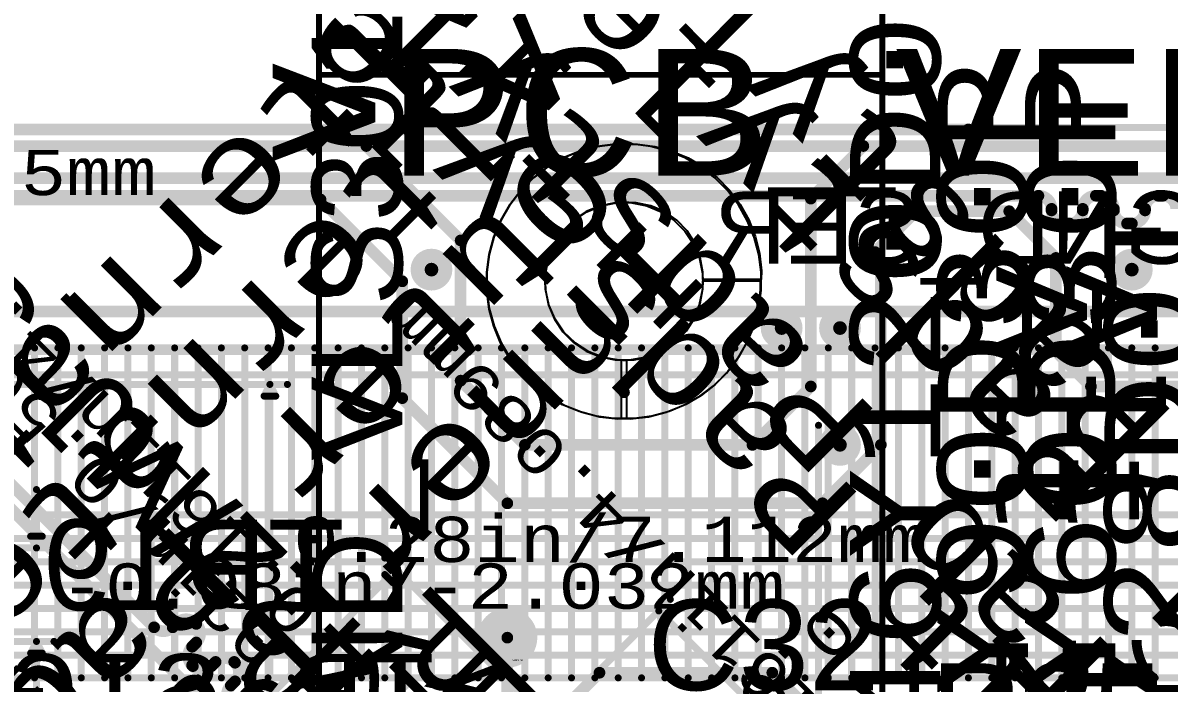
# Model space of a CAD drawing. Header units: inches. Extents: x -2.12 to 4.45, y -3.15 to 1.57.
# Drawn here: x 1.103 to 2.085, y -0.199 to 0.366 of the extents above; entities that cross this region are included whole.
import ezdxf

# ---------------------------------------------------------------- set-up
doc = ezdxf.new("R2010")
doc.units = ezdxf.units.IN
doc.header["$MEASUREMENT"] = 0
for name, color, linetype in [('Bottom', 5, 'Continuous'), ('Bottom 3D Body', 56, 'Continuous'), ('Bottom Overlay', 54, 'Continuous'), ('Bottom Paste', 16, 'Continuous'), ('Bottom Solder', 6, 'Continuous'), ('Bottom Value', 56, 'Continuous'), ('bPlace', 56, 'Continuous'), ('Dimension', 6, 'Continuous'), ('Keep-Out Layer', 6, 'Continuous'), ('Measures', 56, 'Continuous'), ('tDocu', 76, 'Continuous'), ('Top', 1, 'Continuous'), ('Top Glue Points', 56, 'Continuous'), ('Top Overlay', 2, 'Continuous'), ('Top Paste', 8, 'Continuous'), ('Top Solder', 216, 'Continuous'), ('Top Value', 56, 'Continuous'), ('tPlace', 56, 'Continuous'), ('Via Holes', 16, 'Continuous')]:
    doc.layers.add(name, color=color, linetype=linetype)
doc.styles.add('Arial', font='', dxfattribs={"height": 0.2})
doc.styles.add('Courier New', font='', dxfattribs={"height": 0.2})
doc.styles.get('Arial').set_extended_font_data('Arial')
doc.styles.get('Courier New').set_extended_font_data('Courier New')

# ---------------------------------------------------------------- blocks, each defined once
blk = doc.blocks.new('SOD_123_ONS_L_7')
at = {"layer": 'Measures', "style": 'Courier New'}
blk.add_text('Default Padstyle: RX36Y28D0T', height=0.0775, dxfattribs=at).set_placement((-0.599, -0.339))
blk = doc.blocks.new('TP11R_B_13')
at = {"layer": 'Bottom'}
h = blk.add_hatch(color=5, dxfattribs=at)
edge = h.paths.add_edge_path()
edge.add_arc((0, 0), 0.02166, 0, 360)
at = {"layer": 'Bottom Paste'}
h = blk.add_hatch(color=16, dxfattribs=at)
edge = h.paths.add_edge_path()
edge.add_arc((0, 0), 0.02166, 0, 360)
at = {"layer": 'Bottom Solder'}
h = blk.add_hatch(color=6, dxfattribs=at)
edge = h.paths.add_edge_path()
edge.add_arc((0, 0), 0.02566, 0, 360)
at = {"layer": 'Bottom 3D Body', "style": 'Courier New', "text_generation_flag": 2}
blk.add_text('>TP_SIGNAL_NAME', height=0.0610235, rotation=180, dxfattribs=at).set_placement((0, 0.075))
blk = doc.blocks.new('R0603_34')
at = {"layer": 'Top'}
for points in [[(-0.043, 0.0197), (-0.013, 0.0197), (-0.013, -0.0197), (-0.043, -0.0197)], [(0.013, 0.0197), (0.043, 0.0197), (0.043, -0.0197), (0.013, -0.0197)]]:
    blk.add_hatch(color=1, dxfattribs=at).paths.add_polyline_path(points)
at = {"layer": 'Top Paste'}
for points in [[(-0.043, 0.0197), (-0.013, 0.0197), (-0.013, -0.0197), (-0.043, -0.0197)], [(0.013, 0.0197), (0.043, 0.0197), (0.043, -0.0197), (0.013, -0.0197)]]:
    blk.add_hatch(color=8, dxfattribs=at).paths.add_polyline_path(points)
at = {"layer": 'Top Solder'}
for points in [[(-0.047, 0.0237), (-0.009, 0.0237), (-0.009, -0.0237), (-0.047, -0.0237)], [(0.009, 0.0237), (0.047, 0.0237), (0.047, -0.0237), (0.009, -0.0237)]]:
    blk.add_hatch(color=216, dxfattribs=at).paths.add_polyline_path(points)
at = {"layer": 'Top', "const_width": 0.002}
for points in [[(-0.04996, -0.02256), (-0.04996, 0.02256)], [(0.04996, 0.02256), (-0.04996, 0.02256)], [(0.04996, -0.02256), (0.04996, 0.02256)], [(0.04996, -0.02256), (-0.04996, -0.02256)]]:
    blk.add_lwpolyline(points, dxfattribs=at)
at = {"layer": 'Top', "const_width": 0.001}
for points in [[(-0.05046, 0.02256, 1), (-0.04946, 0.02256, 1)], [(-0.05046, 0.02256, 1), (-0.04946, 0.02256, 1)], [(0.04946, 0.02256, 1), (0.05046, 0.02256, 1)], [(0.04946, 0.02256, 1), (0.05046, 0.02256, 1)], [(-0.05046, -0.02256, 1), (-0.04946, -0.02256, 1)], [(-0.05046, -0.02256, 1), (-0.04946, -0.02256, 1)], [(0.04946, -0.02256, 1), (0.05046, -0.02256, 1)], [(0.04946, -0.02256, 1), (0.05046, -0.02256, 1)]]:
    blk.add_lwpolyline(points, format="xyb", close=True, dxfattribs=at)
at = {"layer": 'Top Glue Points'}
for p, q in [((-0.00787, -0.01575), (-0.00787, 0.01575)), ((-0.00787, 0.01575), (0.00787, 0.01575)), ((0.00787, 0.01575), (0.00787, -0.01575)), ((0.00787, -0.01575), (-0.00787, -0.01575))]:
    blk.add_line(p, q, dxfattribs=at)
at = {"layer": 'tPlace', "const_width": 0.00787}
for points in [[(-0.05, -0.025), (-0.05, 0.025)], [(-0.02, 0.025), (-0.05, 0.025)], [(0.05, 0.025), (0.02, 0.025)], [(0.05, -0.025), (0.05, 0.025)], [(-0.02, -0.025), (-0.05, -0.025)], [(0.05, -0.025), (0.02, -0.025)]]:
    blk.add_lwpolyline(points, dxfattribs=at)
at = {"layer": 'tPlace', "const_width": 0.00394}
for points in [[(-0.05197, 0.025, 1), (-0.04803, 0.025, 1)], [(-0.05197, 0.025, 1), (-0.04803, 0.025, 1)], [(-0.02197, 0.025, 1), (-0.01803, 0.025, 1)], [(0.01803, 0.025, 1), (0.02197, 0.025, 1)], [(0.04803, 0.025, 1), (0.05197, 0.025, 1)], [(0.04803, 0.025, 1), (0.05197, 0.025, 1)], [(-0.05197, -0.025, 1), (-0.04803, -0.025, 1)], [(-0.05197, -0.025, 1), (-0.04803, -0.025, 1)], [(-0.02197, -0.025, 1), (-0.01803, -0.025, 1)], [(0.01803, -0.025, 1), (0.02197, -0.025, 1)], [(0.04803, -0.025, 1), (0.05197, -0.025, 1)], [(0.04803, -0.025, 1), (0.05197, -0.025, 1)]]:
    blk.add_lwpolyline(points, format="xyb", close=True, dxfattribs=at)
blk = doc.blocks.new('SMD3225_3_2X2_5X0_7_MTC_L_43')
at = {"layer": 'Measures', "style": 'Courier New'}
for s, height, p in [('0.047in/1.194mm', 0.03875, (-0.539, 0.029)), ('Inner Pad Padstyle: RX47Y-4D0T', 0.0775, (-0.666, -0.315)), ('Outer Pad Padstyle: RX47Y59D0T', 0.0775, (-0.659, -0.415)), ('Alternate 1 Padstyle: OX60Y90D30P', 0.0775, (-0.712, -0.515)), ('Alternate 2 Padstyle: OX90Y60D30P', 0.0775, (-0.712, -0.615))]:
    blk.add_text(s, height=height, dxfattribs=at).set_placement(p)
blk = doc.blocks.new('SQFN24_4X4_45')
at = {"layer": 'Measures', "const_width": 0.006}
for points in [[(0.264, 0.08), (0.264, -0.08)], [(0.08, 0.05), (0.08, -0.214)], [(0.188, 0.03), (0.188, -0.02)], [(0.268, -0.07), (0.258, -0.07)], [(0.258, -0.07), (0.264, -0.08)], [(0.268, -0.07), (0.264, -0.08)], [(0.264, -0.08), (-0.214, -0.08)], [(0.278, -0.08), (0.264, -0.08)], [(0.07, -0.208), (0.07, -0.218)], [(0.08, -0.214), (0.07, -0.208)], [(0.08, -0.214), (-0.08, -0.214)], [(0.08, -0.214), (0.07, -0.218)], [(0.08, -0.214), (0.08, -0.228)]]:
    blk.add_lwpolyline(points, dxfattribs=at)
at = {"layer": 'Measures', "const_width": 0.003}
for points in [[(0.1865, -0.02, 1), (0.1895, -0.02, 1)], [(0.2565, -0.07, 1), (0.2595, -0.07, 1)], [(0.2565, -0.07, 1), (0.2595, -0.07, 1)], [(0.2665, -0.07, 1), (0.2695, -0.07, 1)], [(0.2665, -0.07, 1), (0.2695, -0.07, 1)], [(0.2625, -0.08, 1), (0.2655, -0.08, 1)], [(0.2625, -0.08, 1), (0.2655, -0.08, 1)], [(0.2625, -0.08, 1), (0.2655, -0.08, 1)], [(0.2625, -0.08, 1), (0.2655, -0.08, 1)], [(0.2625, -0.08, 1), (0.2655, -0.08, 1)], [(0.2765, -0.08, 1), (0.2795, -0.08, 1)], [(0.0685, -0.208, 1), (0.0715, -0.208, 1)], [(0.0685, -0.208, 1), (0.0715, -0.208, 1)], [(0.0685, -0.218, 1), (0.0715, -0.218, 1)], [(0.0685, -0.218, 1), (0.0715, -0.218, 1)], [(0.0785, -0.214, 1), (0.0815, -0.214, 1)], [(0.0785, -0.214, 1), (0.0815, -0.214, 1)], [(0.0785, -0.214, 1), (0.0815, -0.214, 1)], [(0.0785, -0.214, 1), (0.0815, -0.214, 1)], [(0.0785, -0.214, 1), (0.0815, -0.214, 1)], [(0.0785, -0.228, 1), (0.0815, -0.228, 1)]]:
    blk.add_lwpolyline(points, format="xyb", close=True, dxfattribs=at)
at = {"layer": 'Measures', "style": 'Courier New'}
for s, height, p in [('0.02in/0.508mm', 0.03875, (-0.077, 0.208)), ('0.02in/0.508mm', 0.03875, (0.208, 0.028)), ('0.161in/4.089mm', 0.03875, (0.284, -0.012)), ('0.161in/4.089mm', 0.03875, (-0.159, -0.258)), ('Default Padstyle: RX10Y36D0T', 0.0775, (-0.599, -0.406)), ('Heat Tab Padstyle: RX98Y98D0T', 0.0775, (-0.636, -0.466)), ('Alt 1 Padstyle: OX60Y90D30P', 0.0775, (-0.583, -0.586)), ('Alt 2 Padstyle: OX90Y60D30P', 0.0775, (-0.583, -0.646))]:
    blk.add_text(s, height=height, dxfattribs=at).set_placement(p)
blk = doc.blocks.new('WIFI_RTL8188EUS_B_48')
at = {"layer": 'Bottom'}
h = blk.add_hatch(color=5, dxfattribs=at)
edge = h.paths.add_edge_path()
edge.add_arc((-0.02, -0.555), 0.005, 0, 360)
at = {"layer": 'Bottom Paste'}
h = blk.add_hatch(color=16, dxfattribs=at)
edge = h.paths.add_edge_path()
edge.add_arc((-0.02, -0.555), 0.005, 0, 360)
at = {"layer": 'Bottom Solder'}
h = blk.add_hatch(color=6, dxfattribs=at)
edge = h.paths.add_edge_path()
edge.add_arc((-0.02, -0.555), 0.005, 0, 360)
at = {"layer": 'Bottom'}
for p, q in [((-0.07285, -0.54451), (-0.0587, -0.53856)), ((-0.0587, -0.53856), (-0.04389, -0.53453)), ((-0.04389, -0.53453), (-0.02867, -0.5325)), ((-0.02867, -0.5325), (-0.021, -0.5325)), ((-0.021, -0.5325), (-0.021, -0.5325)), ((-0.021, -0.5325), (-0.019, -0.5325)), ((-0.019, -0.5325), (-0.01136, -0.5325)), ((-0.01136, -0.5325), (0.00378, -0.53449)), ((0.00378, -0.53449), (0.01853, -0.53845)), ((0.01853, -0.53845), (0.03264, -0.54429)), ((-0.08609, -0.55228), (-0.07285, -0.54451)), ((0.03264, -0.54429), (0.04586, -0.55193)), ((-0.09818, -0.56173), (-0.08609, -0.55228)), ((0.04586, -0.55193), (0.05798, -0.56122)), ((-0.10892, -0.5727), (-0.09818, -0.56173)), ((0.05798, -0.56122), (0.06878, -0.57202)), ((-0.11811, -0.585), (-0.10892, -0.5727)), ((0.06878, -0.57202), (0.07807, -0.58414)), ((-0.12559, -0.5984), (-0.11811, -0.585)), ((-0.04146, -0.58546), (-0.05356, -0.59061)), ((-0.02858, -0.58283), (-0.04146, -0.58546)), ((-0.022, -0.5825), (-0.02858, -0.58283)), ((-0.019, -0.5825), (-0.022, -0.5825)), ((-0.01248, -0.58282), (-0.019, -0.5825)), ((-0.019, -0.5825), (-0.019, -0.5825)), ((0.0003, -0.58536), (-0.01248, -0.58282)), ((0.01235, -0.59035), (0.0003, -0.58536)), ((0.07807, -0.58414), (0.08571, -0.59736)), ((-0.13123, -0.61268), (-0.12559, -0.5984)), ((-0.06439, -0.59807), (-0.07351, -0.60754)), ((-0.05356, -0.59061), (-0.06439, -0.59807)), ((0.02319, -0.59759), (0.01235, -0.59035)), ((0.03241, -0.60681), (0.02319, -0.59759)), ((0.08571, -0.59736), (0.09155, -0.61147)), ((-0.07351, -0.60754), (-0.08056, -0.61865)), ((0.03965, -0.61765), (0.03241, -0.60681)), ((-0.13494, -0.62757), (-0.13123, -0.61268)), ((0.04464, -0.6297), (0.03965, -0.61765)), ((0.09155, -0.61147), (0.09551, -0.62622)), ((-0.13664, -0.64283), (-0.13494, -0.62757)), ((-0.08056, -0.61865), (-0.08524, -0.63094)), ((0.09551, -0.62622), (0.0975, -0.64136)), ((-0.08524, -0.63094), (-0.08737, -0.64392)), ((0.04718, -0.64248), (0.04464, -0.6297)), ((-0.13647, -0.6505), (-0.13664, -0.64283)), ((-0.08737, -0.64392), (-0.08745, -0.6505)), ((0.0475, -0.649), (0.04718, -0.64248)), ((0.0975, -0.64136), (0.0975, -0.649)), ((-0.13764, -0.65904), (-0.13747, -0.6515)), ((-0.13747, -0.6515), (-0.08745, -0.6515)), ((-0.13747, -0.6515), (-0.13747, -0.6515)), ((-0.08745, -0.6505), (-0.13647, -0.6505)), ((-0.08745, -0.6505), (-0.08745, -0.6505)), ((-0.08745, -0.6515), (-0.08738, -0.65789)), ((-0.08738, -0.65789), (-0.08532, -0.67048)), ((0.04464, -0.6703), (0.04718, -0.65752)), ((0.04718, -0.65752), (0.0475, -0.651)), ((0.0475, -0.65), (0.0475, -0.649)), ((0.0475, -0.651), (0.0475, -0.65)), ((0.0475, -0.651), (0.0475, -0.651)), ((0.0975, -0.6577), (0.09549, -0.67297)), ((0.0975, -0.649), (0.0975, -0.649)), ((0.0975, -0.649), (0.0975, -0.65)), ((0.0975, -0.65), (0.0975, -0.6577)), ((-0.13597, -0.67404), (-0.13764, -0.65904)), ((-0.13233, -0.68868), (-0.13597, -0.67404)), ((-0.08532, -0.67048), (-0.08079, -0.68241)), ((0.03965, -0.68235), (0.04464, -0.6703)), ((0.09549, -0.67297), (0.0915, -0.68785)), ((-0.08079, -0.68241), (-0.07397, -0.69319)), ((0.03241, -0.69319), (0.03965, -0.68235)), ((-0.12679, -0.70271), (-0.13233, -0.68868)), ((-0.07397, -0.69319), (-0.06512, -0.70238)), ((0.02319, -0.70241), (0.03241, -0.69319)), ((0.0915, -0.68785), (0.08561, -0.70208)), ((-0.11944, -0.71589), (-0.12679, -0.70271)), ((-0.06512, -0.70238), (-0.05462, -0.70963)), ((0.01235, -0.70965), (0.02319, -0.70241)), ((0.08561, -0.70208), (0.07791, -0.71542)), ((-0.11041, -0.72798), (-0.11944, -0.71589)), ((-0.05462, -0.70963), (-0.04288, -0.71463)), ((-0.04288, -0.71463), (-0.03038, -0.71718)), ((-0.01248, -0.71718), (0.0003, -0.71464)), ((0.0003, -0.71464), (0.01235, -0.70965)), ((0.07791, -0.71542), (0.06853, -0.72764)), ((-0.03038, -0.71718), (-0.024, -0.7175)), ((-0.024, -0.7175), (-0.024, -0.7175)), ((-0.024, -0.7175), (-0.019, -0.7175)), ((-0.019, -0.7175), (-0.01248, -0.71718)), ((-0.09986, -0.73876), (-0.11041, -0.72798)), ((0.06853, -0.72764), (0.05764, -0.73853)), ((-0.08798, -0.74805), (-0.09986, -0.73876)), ((0.05764, -0.73853), (0.04542, -0.74791)), ((-0.07496, -0.75569), (-0.08798, -0.74805)), ((-0.06106, -0.76154), (-0.07496, -0.75569)), ((0.03208, -0.75561), (0.01785, -0.7615)), ((0.04542, -0.74791), (0.03208, -0.75561)), ((-0.0465, -0.7655), (-0.06106, -0.76154)), ((-0.03154, -0.7675), (-0.0465, -0.7655)), ((0.00297, -0.76549), (-0.0123, -0.7675)), ((0.01785, -0.7615), (0.00297, -0.76549)), ((-0.024, -0.7675), (-0.03154, -0.7675)), ((-0.021, -0.7675), (-0.024, -0.7675)), ((-0.02, -0.7675), (-0.021, -0.7675)), ((-0.0123, -0.7675), (-0.02, -0.7675)), ((-0.02, -0.7675), (-0.02, -0.7675))]:
    blk.add_line(p, q, dxfattribs=at)
at = {"layer": 'Bottom Solder'}
for p, q in [((-0.05597, -0.53787), (-0.07049, -0.54361)), ((-0.04082, -0.5341), (-0.05597, -0.53787)), ((-0.0253, -0.53236), (-0.04082, -0.5341)), ((-0.0175, -0.53253), (-0.0253, -0.53236)), ((-0.0147, -0.53236), (-0.0225, -0.53253)), ((-0.0225, -0.53253), (-0.0225, -0.53253)), ((-0.0225, -0.53253), (-0.0225, -0.58255)), ((-0.0175, -0.58255), (-0.0175, -0.53253)), ((0.00082, -0.5341), (-0.0147, -0.53236)), ((0.01597, -0.53787), (0.00082, -0.5341)), ((0.03049, -0.54361), (0.01597, -0.53787)), ((-0.07049, -0.54361), (-0.08412, -0.55123)), ((0.04412, -0.55123), (0.03049, -0.54361)), ((-0.08412, -0.55123), (-0.09662, -0.56058)), ((0.05662, -0.56058), (0.04412, -0.55123)), ((-0.09662, -0.56058), (-0.10777, -0.5715)), ((0.06777, -0.5715), (0.05662, -0.56058)), ((-0.10777, -0.5715), (-0.11739, -0.5838)), ((0.07739, -0.5838), (0.06777, -0.5715)), ((-0.11739, -0.5838), (-0.12529, -0.59726)), ((-0.05029, -0.58968), (-0.03764, -0.58485)), ((-0.03764, -0.58485), (-0.02428, -0.58264)), ((-0.02428, -0.58264), (-0.0175, -0.58255)), ((-0.0225, -0.58255), (-0.01572, -0.58264)), ((-0.0175, -0.58255), (-0.0175, -0.58255)), ((-0.01572, -0.58264), (-0.00236, -0.58485)), ((-0.00236, -0.58485), (0.01029, -0.58968)), ((0.08529, -0.59726), (0.07739, -0.5838)), ((-0.12529, -0.59726), (-0.13134, -0.61165)), ((-0.07148, -0.60634), (-0.06173, -0.59694)), ((-0.06173, -0.59694), (-0.05029, -0.58968)), ((0.01029, -0.58968), (0.02173, -0.59694)), ((0.02173, -0.59694), (0.03148, -0.60634)), ((0.09134, -0.61165), (0.08529, -0.59726)), ((-0.07916, -0.61749), (-0.07148, -0.60634)), ((0.03148, -0.60634), (0.03916, -0.61749)), ((-0.13134, -0.61165), (-0.13543, -0.62672)), ((-0.08446, -0.62996), (-0.07916, -0.61749)), ((0.03916, -0.61749), (0.04446, -0.62996)), ((0.09543, -0.62672), (0.09134, -0.61165)), ((-0.13543, -0.62672), (-0.1375, -0.64219)), ((0.0975, -0.64219), (0.09543, -0.62672)), ((-0.08716, -0.64323), (-0.08446, -0.62996)), ((0.04446, -0.62996), (0.04716, -0.64323)), ((-0.1375, -0.64219), (-0.1375, -0.65)), ((-0.0875, -0.65), (-0.08716, -0.64323)), ((0.04716, -0.64323), (0.0475, -0.65)), ((0.0975, -0.65), (0.0975, -0.64219)), ((-0.1375, -0.65), (-0.1375, -0.65)), ((-0.1375, -0.65), (-0.1375, -0.6577)), ((-0.1375, -0.6577), (-0.13549, -0.67297)), ((-0.08717, -0.65662), (-0.0875, -0.65)), ((-0.08459, -0.66959), (-0.08717, -0.65662)), ((0.04718, -0.65662), (0.04459, -0.66959)), ((0.0475, -0.65), (0.04718, -0.65662)), ((0.09549, -0.67297), (0.0975, -0.6577)), ((0.0975, -0.6577), (0.0975, -0.65)), ((-0.13549, -0.67297), (-0.1315, -0.68785)), ((-0.07953, -0.68182), (-0.08459, -0.66959)), ((0.04459, -0.66959), (0.03953, -0.68182)), ((0.0915, -0.68785), (0.09549, -0.67297)), ((-0.07218, -0.69282), (-0.07953, -0.68182)), ((0.03953, -0.68182), (0.03218, -0.69282)), ((-0.1315, -0.68785), (-0.12561, -0.70208)), ((-0.06282, -0.70218), (-0.07218, -0.69282)), ((0.03218, -0.69282), (0.02282, -0.70218)), ((0.08561, -0.70208), (0.0915, -0.68785)), ((-0.12561, -0.70208), (-0.11791, -0.71542)), ((-0.05182, -0.70953), (-0.06282, -0.70218)), ((0.02282, -0.70218), (0.01182, -0.70953)), ((0.07791, -0.71542), (0.08561, -0.70208)), ((-0.11791, -0.71542), (-0.10853, -0.72764)), ((-0.03959, -0.71459), (-0.05182, -0.70953)), ((-0.02662, -0.71717), (-0.03959, -0.71459)), ((-0.00041, -0.71459), (-0.01338, -0.71717)), ((0.01182, -0.70953), (-0.00041, -0.71459)), ((0.06853, -0.72764), (0.07791, -0.71542)), ((-0.02, -0.7175), (-0.02662, -0.71717)), ((-0.01338, -0.71717), (-0.02, -0.7175)), ((-0.10853, -0.72764), (-0.09764, -0.73853)), ((0.05764, -0.73853), (0.06853, -0.72764)), ((-0.09764, -0.73853), (-0.08542, -0.74791)), ((0.04542, -0.74791), (0.05764, -0.73853)), ((-0.08542, -0.74791), (-0.07208, -0.75561)), ((-0.07208, -0.75561), (-0.05785, -0.7615)), ((0.01785, -0.7615), (0.03208, -0.75561)), ((0.03208, -0.75561), (0.04542, -0.74791)), ((-0.05785, -0.7615), (-0.04297, -0.76549)), ((-0.04297, -0.76549), (-0.0277, -0.7675)), ((-0.0123, -0.7675), (0.00297, -0.76549)), ((0.00297, -0.76549), (0.01785, -0.7615)), ((-0.0277, -0.7675), (-0.02, -0.7675)), ((-0.02, -0.7675), (-0.0123, -0.7675))]:
    blk.add_line(p, q, dxfattribs=at)
at = {"layer": 'bPlace', "const_width": 0.005}
for points in [[(-0.24134, 0), (-0.24134, -0.82677)], [(0.24134, 0), (0.24134, -0.82677)], [(0.24134, -0.82677), (-0.24134, -0.82677)], [(-0.24134, -0.82677), (-0.24134, -0.98425)], [(0.24134, -0.82677), (0.24134, -0.98425)]]:
    blk.add_lwpolyline(points, dxfattribs=at)
at = {"layer": 'bPlace', "const_width": 0.0025}
for points in [[(-0.24259, -0.82677, 1), (-0.24009, -0.82677, 1)], [(-0.24259, -0.82677, 1), (-0.24009, -0.82677, 1)], [(-0.24259, -0.82677, 1), (-0.24009, -0.82677, 1)], [(0.24009, -0.82677, 1), (0.24259, -0.82677, 1)], [(0.24009, -0.82677, 1), (0.24259, -0.82677, 1)], [(0.24009, -0.82677, 1), (0.24259, -0.82677, 1)]]:
    blk.add_lwpolyline(points, format="xyb", close=True, dxfattribs=at)
blk = doc.blocks.new('CONN_QTH_030_02_L_D_A_K_FR_S00_72')
at = {"layer": 'Measures', "const_width": 0.006}
for points in [[(0.394, 0.14), (0.714, 0.14)], [(0.709, 0.13), (0.714, 0.14)], [(0.714, 0.14), (0.719, 0.13)], [(0.714, -0.14), (0.714, 0.14)], [(0.714, 0.14), (0.729, 0.14)], [(0.709, 0.13), (0.719, 0.13)], [(1.184, -0.482), (1.184, 0.105)], [(0.514, 0), (0.514, 0.05)], [(0.509, 0.01), (0.519, 0.01)], [(0.509, 0.01), (0.514, 0)], [(0.514, 0), (0.519, 0.01)], [(0.332, 0), (0.514, 0)], [(0.514, 0), (0.529, 0)], [(0.364, -0.08), (0.514, -0.08)], [(0.509, -0.09), (0.514, -0.08)], [(0.514, -0.08), (0.519, -0.09)], [(0.514, -0.13), (0.514, -0.08)], [(0.514, -0.08), (0.529, -0.08)], [(0.509, -0.09), (0.519, -0.09)]]:
    blk.add_lwpolyline(points, dxfattribs=at)
at = {"layer": 'Measures', "const_width": 0.003}
for points in [[(0.7125, 0.14, 1), (0.7155, 0.14, 1)], [(0.7125, 0.14, 1), (0.7155, 0.14, 1)], [(0.7125, 0.14, 1), (0.7155, 0.14, 1)], [(0.7125, 0.14, 1), (0.7155, 0.14, 1)], [(0.7125, 0.14, 1), (0.7155, 0.14, 1)], [(0.7275, 0.14, 1), (0.7305, 0.14, 1)], [(0.7075, 0.13, 1), (0.7105, 0.13, 1)], [(0.7075, 0.13, 1), (0.7105, 0.13, 1)], [(0.7175, 0.13, 1), (0.7205, 0.13, 1)], [(0.7175, 0.13, 1), (0.7205, 0.13, 1)], [(1.1825, 0.105, 1), (1.1855, 0.105, 1)], [(0.5125, 0.05, 1), (0.5155, 0.05, 1)], [(0.5075, 0.01, 1), (0.5105, 0.01, 1)], [(0.5075, 0.01, 1), (0.5105, 0.01, 1)], [(0.5175, 0.01, 1), (0.5205, 0.01, 1)], [(0.5175, 0.01, 1), (0.5205, 0.01, 1)], [(0.5125, 0, 1), (0.5155, 0, 1)], [(0.5125, 0, 1), (0.5155, 0, 1)], [(0.5125, 0, 1), (0.5155, 0, 1)], [(0.5125, 0, 1), (0.5155, 0, 1)], [(0.5125, 0, 1), (0.5155, 0, 1)], [(0.5275, 0, 1), (0.5305, 0, 1)], [(0.5125, -0.08, 1), (0.5155, -0.08, 1)], [(0.5125, -0.08, 1), (0.5155, -0.08, 1)], [(0.5125, -0.08, 1), (0.5155, -0.08, 1)], [(0.5125, -0.08, 1), (0.5155, -0.08, 1)], [(0.5125, -0.08, 1), (0.5155, -0.08, 1)], [(0.5275, -0.08, 1), (0.5305, -0.08, 1)], [(0.5075, -0.09, 1), (0.5105, -0.09, 1)], [(0.5075, -0.09, 1), (0.5105, -0.09, 1)], [(0.5175, -0.09, 1), (0.5205, -0.09, 1)], [(0.5175, -0.09, 1), (0.5205, -0.09, 1)]]:
    blk.add_lwpolyline(points, format="xyb", close=True, dxfattribs=at)
at = {"layer": 'Measures', "style": 'Courier New'}
for s, p in [('0.02in/0.5mm', (0.151, 0.302)), ('0.28in/7.112mm', (0.734, -0.012)), ('-0.08in/-2.032mm', (0.534, -0.052))]:
    blk.add_text(s, height=0.03875, dxfattribs=at).set_placement(p)
blk = doc.blocks.new('IND_VLS3012HBX_3R3M_TDK_L_94')
at = {"layer": 'Measures', "style": 'Courier New'}
for s, p in [('Default Padstyle: RX46Y120D0T', (-0.621, -0.336)), ('Alt 1 Padstyle: OX60Y90D30P', (-0.583, -0.411)), ('Alt 2 Padstyle: OX90Y60D30P', (-0.583, -0.486))]:
    blk.add_text(s, height=0.0775, dxfattribs=at).set_placement(p)
blk = doc.blocks.new('RP2040TR7_RPI_L_111')
at = {"layer": 'Measures', "style": 'Courier New'}
for s, p in [('Alt 1 Padstyle: OX60Y90D30P', (-0.583, -0.636)), ('Alt 2 Padstyle: OX90Y60D30P', (-0.583, -0.696))]:
    blk.add_text(s, height=0.0775, dxfattribs=at).set_placement(p)

msp = doc.modelspace()

# ---------------------------------------------------------------- hatches: boundary and pattern name
at = {"layer": 'Bottom'}
h = msp.add_hatch(color=5, dxfattribs=at)
edge = h.paths.add_edge_path()
edge.add_arc((1.4528, 0.15439), 0.013905, 0, 360)
h = msp.add_hatch(color=5, dxfattribs=at)
edge = h.paths.add_edge_path()
edge.add_arc((2.0528, 0.15439), 0.013905, 0, 360)
h = msp.add_hatch(color=5, dxfattribs=at)
edge = h.paths.add_edge_path()
edge.add_arc((1.7528, 0.10439), 0.013905, 0, 360)
h = msp.add_hatch(color=5, dxfattribs=at)
edge = h.paths.add_edge_path()
edge.add_arc((1.8028, 0.10439), 0.013905, 0, 360)
h = msp.add_hatch(color=5, dxfattribs=at)
edge = h.paths.add_edge_path()
edge.add_arc((1.8028, 0.00439), 0.013905, 0, 360)
at = {"layer": 'Bottom Solder'}
h = msp.add_hatch(color=6, dxfattribs=at)
edge = h.paths.add_edge_path()
edge.add_arc((1.4528, 0.15439), 0.017905, 0, 360)
h = msp.add_hatch(color=6, dxfattribs=at)
edge = h.paths.add_edge_path()
edge.add_arc((2.0528, 0.15439), 0.017905, 0, 360)
h = msp.add_hatch(color=6, dxfattribs=at)
edge = h.paths.add_edge_path()
edge.add_arc((1.7528, 0.10439), 0.017905, 0, 360)
h = msp.add_hatch(color=6, dxfattribs=at)
edge = h.paths.add_edge_path()
edge.add_arc((1.8028, 0.10439), 0.017905, 0, 360)
h = msp.add_hatch(color=6, dxfattribs=at)
edge = h.paths.add_edge_path()
edge.add_arc((1.8028, 0.00439), 0.017905, 0, 360)
at = {"layer": 'Top'}
h = msp.add_hatch(color=1, dxfattribs=at)
edge = h.paths.add_edge_path()
edge.add_arc((1.4528, 0.15439), 0.013905, 0, 360)
h = msp.add_hatch(color=1, dxfattribs=at)
edge = h.paths.add_edge_path()
edge.add_arc((2.0528, 0.15439), 0.013905, 0, 360)
h = msp.add_hatch(color=1, dxfattribs=at)
edge = h.paths.add_edge_path()
edge.add_arc((1.7528, 0.10439), 0.013905, 0, 360)
h = msp.add_hatch(color=1, dxfattribs=at)
edge = h.paths.add_edge_path()
edge.add_arc((1.8028, 0.10439), 0.013905, 0, 360)
h = msp.add_hatch(color=1, dxfattribs=at)
edge = h.paths.add_edge_path()
edge.add_arc((1.8028, 0.00439), 0.013905, 0, 360)
at = {"layer": 'Top Solder'}
h = msp.add_hatch(color=216, dxfattribs=at)
edge = h.paths.add_edge_path()
edge.add_arc((1.4528, 0.15439), 0.017905, 0, 360)
h = msp.add_hatch(color=216, dxfattribs=at)
edge = h.paths.add_edge_path()
edge.add_arc((2.0528, 0.15439), 0.017905, 0, 360)
h = msp.add_hatch(color=216, dxfattribs=at)
edge = h.paths.add_edge_path()
edge.add_arc((1.7528, 0.10439), 0.017905, 0, 360)
h = msp.add_hatch(color=216, dxfattribs=at)
edge = h.paths.add_edge_path()
edge.add_arc((1.8028, 0.10439), 0.017905, 0, 360)
h = msp.add_hatch(color=216, dxfattribs=at)
edge = h.paths.add_edge_path()
edge.add_arc((1.8028, 0.00439), 0.017905, 0, 360)
at = {"layer": 'Via Holes'}
h = msp.add_hatch(color=7, dxfattribs=at)
edge = h.paths.add_edge_path()
edge.add_arc((1.4528, 0.15439), 0.005905, 0, 360)
h = msp.add_hatch(color=7, dxfattribs=at)
edge = h.paths.add_edge_path()
edge.add_arc((2.0528, 0.15439), 0.005905, 0, 360)
h = msp.add_hatch(color=7, dxfattribs=at)
edge = h.paths.add_edge_path()
edge.add_arc((1.7528, 0.10439), 0.005905, 0, 360)
h = msp.add_hatch(color=7, dxfattribs=at)
edge = h.paths.add_edge_path()
edge.add_arc((1.8028, 0.10439), 0.005905, 0, 360)
h = msp.add_hatch(color=7, dxfattribs=at)
edge = h.paths.add_edge_path()
edge.add_arc((1.8028, 0.00439), 0.005905, 0, 360)

# ---------------------------------------------------------------- linework, layer by layer
at = {"layer": 'Bottom', "const_width": 0.01}
for points in [[(1.02358, 0.26017), (1.39702, 0.26017)], [(1.39702, 0.26017), (1.4778, 0.17939)], [(1.7778, 0.21517), (1.8228, 0.26017)], [(1.8228, 0.26017), (2.39702, 0.26017)], [(1.0528, 0.21439), (1.3578, 0.21439)], [(1.3578, 0.21439), (1.4278, 0.14439)], [(1.7778, 0.05439), (1.7778, 0.21517)], [(1.8328, 0.16939), (1.8678, 0.20439)], [(1.8678, 0.20439), (1.9478, 0.20439)], [(1.9478, 0.20439), (1.9878, 0.16439)], [(1.4778, 0.05939), (1.4778, 0.17939)], [(1.8328, 0.15939), (1.8328, 0.16939)], [(1.9878, 0.08439), (1.9878, 0.16439)], [(1.8328, 0.15939), (1.8378, 0.15439)], [(1.8378, 0.00439), (1.8378, 0.15439)], [(1.4278, 0.04439), (1.4278, 0.14439)], [(1.9878, 0.08439), (2.0178, 0.05439)], [(1.4778, 0.05939), (1.5328, 0.00439)], [(1.7278, 0.00439), (1.7778, 0.05439)], [(2.0178, 0.05439), (2.2278, 0.05439)], [(1.4278, 0.04439), (1.5178, -0.04561)], [(1.5328, 0.00439), (1.7278, 0.00439)], [(1.7878, -0.04561), (1.8378, 0.00439)], [(1.08901, -0.02561), (1.21518, -0.15177)], [(1.0828, -0.04061), (1.3878, -0.34561)], [(1.5178, -0.04561), (1.7878, -0.04561)], [(1.23109, -0.15177), (1.2347, -0.14816)], [(1.25061, -0.14816), (1.2513, -0.14886)], [(1.5178, -0.21561), (1.5178, -0.16061)], [(1.24769, -0.16838), (1.2513, -0.16477)], [(1.2643, -0.18499), (1.26791, -0.18138)], [(1.28382, -0.18138), (1.28452, -0.18207)], [(1.24769, -0.18429), (1.24839, -0.18499)], [(1.28091, -0.20159), (1.28452, -0.19798)]]:
    msp.add_lwpolyline(points, dxfattribs=at)
at = {"layer": 'Bottom', "const_width": 0.005}
for points in [[(1.39452, 0.26017, 1), (1.39952, 0.26017, 1)], [(1.39452, 0.26017, 1), (1.39952, 0.26017, 1)], [(1.8203, 0.26017, 1), (1.8253, 0.26017, 1)], [(1.8203, 0.26017, 1), (1.8253, 0.26017, 1)], [(1.3553, 0.21439, 1), (1.3603, 0.21439, 1)], [(1.3553, 0.21439, 1), (1.3603, 0.21439, 1)], [(1.7753, 0.21517, 1), (1.7803, 0.21517, 1)], [(1.7753, 0.21517, 1), (1.7803, 0.21517, 1)], [(1.8653, 0.20439, 1), (1.8703, 0.20439, 1)], [(1.8653, 0.20439, 1), (1.8703, 0.20439, 1)], [(1.9453, 0.20439, 1), (1.9503, 0.20439, 1)], [(1.9453, 0.20439, 1), (1.9503, 0.20439, 1)], [(1.4753, 0.17939, 1), (1.4803, 0.17939, 1)], [(1.4753, 0.17939, 1), (1.4803, 0.17939, 1)], [(1.8303, 0.16939, 1), (1.8353, 0.16939, 1)], [(1.8303, 0.16939, 1), (1.8353, 0.16939, 1)], [(1.9853, 0.16439, 1), (1.9903, 0.16439, 1)], [(1.9853, 0.16439, 1), (1.9903, 0.16439, 1)], [(1.8303, 0.15939, 1), (1.8353, 0.15939, 1)], [(1.8303, 0.15939, 1), (1.8353, 0.15939, 1)], [(1.8353, 0.15439, 1), (1.8403, 0.15439, 1)], [(1.8353, 0.15439, 1), (1.8403, 0.15439, 1)], [(1.4253, 0.14439, 1), (1.4303, 0.14439, 1)], [(1.4253, 0.14439, 1), (1.4303, 0.14439, 1)], [(1.9853, 0.08439, 1), (1.9903, 0.08439, 1)], [(1.9853, 0.08439, 1), (1.9903, 0.08439, 1)], [(1.4753, 0.05939, 1), (1.4803, 0.05939, 1)], [(1.4753, 0.05939, 1), (1.4803, 0.05939, 1)], [(1.7753, 0.05439, 1), (1.7803, 0.05439, 1)], [(1.7753, 0.05439, 1), (1.7803, 0.05439, 1)], [(2.0153, 0.05439, 1), (2.0203, 0.05439, 1)], [(2.0153, 0.05439, 1), (2.0203, 0.05439, 1)], [(1.4253, 0.04439, 1), (1.4303, 0.04439, 1)], [(1.4253, 0.04439, 1), (1.4303, 0.04439, 1)], [(1.5303, 0.00439, 1), (1.5353, 0.00439, 1)], [(1.5303, 0.00439, 1), (1.5353, 0.00439, 1)], [(1.7253, 0.00439, 1), (1.7303, 0.00439, 1)], [(1.7253, 0.00439, 1), (1.7303, 0.00439, 1)], [(1.8353, 0.00439, 1), (1.8403, 0.00439, 1)], [(1.8353, 0.00439, 1), (1.8403, 0.00439, 1)], [(1.5153, -0.04561, 1), (1.5203, -0.04561, 1)], [(1.5153, -0.04561, 1), (1.5203, -0.04561, 1)], [(1.7853, -0.04561, 1), (1.7903, -0.04561, 1)], [(1.7853, -0.04561, 1), (1.7903, -0.04561, 1)], [(1.21268, -0.15177, 1), (1.21768, -0.15177, 1)], [(1.21268, -0.15177, 1), (1.21768, -0.15177, 1)], [(1.22859, -0.15177, 1), (1.23359, -0.15177, 1)], [(1.22859, -0.15177, 1), (1.23359, -0.15177, 1)], [(1.2322, -0.14816, 1), (1.2372, -0.14816, 1)], [(1.2322, -0.14816, 1), (1.2372, -0.14816, 1)], [(1.24811, -0.14816, 1), (1.25311, -0.14816, 1)], [(1.24811, -0.14816, 1), (1.25311, -0.14816, 1)], [(1.2488, -0.14886, 1), (1.2538, -0.14886, 1)], [(1.2488, -0.14886, 1), (1.2538, -0.14886, 1)], [(1.5153, -0.16061, 1), (1.5203, -0.16061, 1)], [(1.24519, -0.16838, 1), (1.25019, -0.16838, 1)], [(1.24519, -0.16838, 1), (1.25019, -0.16838, 1)], [(1.2488, -0.16477, 1), (1.2538, -0.16477, 1)], [(1.2488, -0.16477, 1), (1.2538, -0.16477, 1)], [(1.26541, -0.18138, 1), (1.27041, -0.18138, 1)], [(1.26541, -0.18138, 1), (1.27041, -0.18138, 1)], [(1.28132, -0.18138, 1), (1.28632, -0.18138, 1)], [(1.28132, -0.18138, 1), (1.28632, -0.18138, 1)], [(1.24519, -0.18429, 1), (1.25019, -0.18429, 1)], [(1.24519, -0.18429, 1), (1.25019, -0.18429, 1)], [(1.24589, -0.18499, 1), (1.25089, -0.18499, 1)], [(1.24589, -0.18499, 1), (1.25089, -0.18499, 1)], [(1.2618, -0.18499, 1), (1.2668, -0.18499, 1)], [(1.2618, -0.18499, 1), (1.2668, -0.18499, 1)], [(1.28202, -0.18207, 1), (1.28702, -0.18207, 1)], [(1.28202, -0.18207, 1), (1.28702, -0.18207, 1)], [(1.28202, -0.19798, 1), (1.28702, -0.19798, 1)], [(1.28202, -0.19798, 1), (1.28702, -0.19798, 1)], [(1.27841, -0.20159, 1), (1.28341, -0.20159, 1)], [(1.27841, -0.20159, 1), (1.28341, -0.20159, 1)]]:
    msp.add_lwpolyline(points, format="xyb", close=True, dxfattribs=at)
at = {"layer": 'Bottom', "const_width": 0.01}
for points in [[(1.23109, -0.15177, -0.4142136), (1.21518, -0.15177)], [(1.2347, -0.14816, -0.4142136), (1.25061, -0.14816)], [(1.2513, -0.14886, -0.4142136), (1.2513, -0.16477)], [(1.24769, -0.18429, -0.4142136), (1.24769, -0.16838)], [(1.26791, -0.18138, -0.4142136), (1.28382, -0.18138)], [(1.2643, -0.18499, -0.4142136), (1.24839, -0.18499)], [(1.28452, -0.18207, -0.4142136), (1.28452, -0.19798)], [(1.28091, -0.2175, -0.4142136), (1.28091, -0.20159)]]:
    msp.add_lwpolyline(points, format="xyb", dxfattribs=at)
at = {"layer": 'Dimension', "const_width": 0.006}
msp.add_lwpolyline([(-0.65035, 0.27604), (2.89296, 0.27604)], dxfattribs=at)
at = {"layer": 'Keep-Out Layer', "const_width": 0.006}
msp.add_lwpolyline([(-0.65035, 0.27604), (2.89296, 0.27604)], dxfattribs=at)
at = {"layer": 'tDocu'}
for points, const_width in [([(1.0228, 0.27439), (1.9128, 0.27439)], 0.01), ([(0.18548, 0.11856), (2.94138, 0.11856)], 0.01), ([(1.0098, 0.08739), (2.39375, 0.08739)], 0.006), ([(1.1128, -0.19503), (1.1128, 0.08739)], 0.006), ([(1.1328, -0.19503), (1.1328, 0.08739)], 0.006), ([(1.1528, -0.19503), (1.1528, 0.08739)], 0.006), ([(1.1728, -0.19503), (1.1728, 0.08739)], 0.006), ([(1.1928, -0.19503), (1.1928, 0.08739)], 0.006), ([(1.2128, -0.19503), (1.2128, 0.08739)], 0.006), ([(1.2328, -0.19503), (1.2328, 0.08739)], 0.006), ([(1.2528, -0.19503), (1.2528, 0.08739)], 0.006), ([(1.2728, -0.19503), (1.2728, 0.08739)], 0.006), ([(1.2928, -0.19503), (1.2928, 0.08739)], 0.006), ([(1.3128, -0.19503), (1.3128, 0.08739)], 0.006), ([(1.3328, -0.19503), (1.3328, 0.08739)], 0.006), ([(1.3528, -0.19503), (1.3528, 0.08739)], 0.006), ([(1.3728, -0.19503), (1.3728, 0.08739)], 0.006), ([(1.3928, -0.19503), (1.3928, 0.08739)], 0.006), ([(1.4128, -0.19503), (1.4128, 0.08739)], 0.006), ([(1.4328, -0.19503), (1.4328, 0.08739)], 0.006), ([(1.4528, -0.19503), (1.4528, 0.08739)], 0.006), ([(1.4728, -0.19503), (1.4728, 0.08739)], 0.006), ([(1.4928, -0.19503), (1.4928, 0.08739)], 0.006), ([(1.5128, -0.19503), (1.5128, 0.08739)], 0.006), ([(1.5328, -0.19503), (1.5328, 0.08739)], 0.006), ([(1.5528, -0.19503), (1.5528, 0.08739)], 0.006), ([(1.5728, -0.19503), (1.5728, 0.08739)], 0.006), ([(1.5928, -0.19503), (1.5928, 0.08739)], 0.006), ([(1.6128, -0.19503), (1.6128, 0.08739)], 0.006), ([(1.6328, -0.19503), (1.6328, 0.08739)], 0.006), ([(1.6528, -0.19503), (1.6528, 0.08739)], 0.006), ([(1.6728, -0.19503), (1.6728, 0.08739)], 0.006), ([(1.6928, -0.19503), (1.6928, 0.08739)], 0.006), ([(1.7128, -0.19503), (1.7128, 0.08739)], 0.006), ([(1.7328, -0.19503), (1.7328, 0.08739)], 0.006), ([(1.7528, -0.19503), (1.7528, 0.08739)], 0.006), ([(1.7728, -0.19503), (1.7728, 0.08739)], 0.006), ([(1.7928, -0.19503), (1.7928, 0.08739)], 0.006), ([(1.8128, -0.19503), (1.8128, 0.08739)], 0.006), ([(1.8328, -0.19503), (1.8328, 0.08739)], 0.006), ([(1.8528, -0.19503), (1.8528, 0.08739)], 0.006), ([(1.8728, -0.19503), (1.8728, 0.08739)], 0.006), ([(1.8928, -0.19503), (1.8928, 0.08739)], 0.006), ([(1.9128, -0.19503), (1.9128, 0.08739)], 0.006), ([(1.9328, -0.19503), (1.9328, 0.08739)], 0.006), ([(1.9528, -0.19503), (1.9528, 0.08739)], 0.006), ([(1.9728, -0.19503), (1.9728, 0.08739)], 0.006), ([(1.9928, -0.19503), (1.9928, 0.08739)], 0.006), ([(2.0128, -0.19503), (2.0128, 0.08739)], 0.006), ([(2.0328, -0.19503), (2.0328, 0.08739)], 0.006), ([(2.0528, -0.19503), (2.0528, 0.08739)], 0.006), ([(2.0728, -0.19503), (2.0728, 0.08739)], 0.006), ([(1.0098, 0.08439), (2.39375, 0.08439)], 0.006), ([(1.0098, 0.06439), (2.39375, 0.06439)], 0.006), ([(1.0098, -0.05561), (2.39375, -0.05561)], 0.006), ([(1.0098, -0.07561), (2.39375, -0.07561)], 0.006), ([(1.0098, -0.09561), (2.39375, -0.09561)], 0.006), ([(1.0098, -0.11561), (2.39375, -0.11561)], 0.006), ([(1.0098, -0.13561), (2.39375, -0.13561)], 0.006), ([(1.0098, -0.15561), (2.39375, -0.15561)], 0.006), ([(1.0098, -0.17561), (2.39375, -0.17561)], 0.006), ([(1.0098, -0.19503), (2.39375, -0.19503)], 0.006)]:
    msp.add_lwpolyline(points, dxfattribs=dict(at, const_width=const_width))
for points, const_width in [([(1.9103, 0.27439, 1), (1.9153, 0.27439, 1)], 0.005), ([(1.1113, 0.08739, 1), (1.1143, 0.08739, 1)], 0.003), ([(1.1313, 0.08739, 1), (1.1343, 0.08739, 1)], 0.003), ([(1.1513, 0.08739, 1), (1.1543, 0.08739, 1)], 0.003), ([(1.1713, 0.08739, 1), (1.1743, 0.08739, 1)], 0.003), ([(1.1913, 0.08739, 1), (1.1943, 0.08739, 1)], 0.003), ([(1.2113, 0.08739, 1), (1.2143, 0.08739, 1)], 0.003), ([(1.2313, 0.08739, 1), (1.2343, 0.08739, 1)], 0.003), ([(1.2513, 0.08739, 1), (1.2543, 0.08739, 1)], 0.003), ([(1.2713, 0.08739, 1), (1.2743, 0.08739, 1)], 0.003), ([(1.2913, 0.08739, 1), (1.2943, 0.08739, 1)], 0.003), ([(1.3113, 0.08739, 1), (1.3143, 0.08739, 1)], 0.003), ([(1.3313, 0.08739, 1), (1.3343, 0.08739, 1)], 0.003), ([(1.3513, 0.08739, 1), (1.3543, 0.08739, 1)], 0.003), ([(1.3713, 0.08739, 1), (1.3743, 0.08739, 1)], 0.003), ([(1.3913, 0.08739, 1), (1.3943, 0.08739, 1)], 0.003), ([(1.4113, 0.08739, 1), (1.4143, 0.08739, 1)], 0.003), ([(1.4313, 0.08739, 1), (1.4343, 0.08739, 1)], 0.003), ([(1.4513, 0.08739, 1), (1.4543, 0.08739, 1)], 0.003), ([(1.4713, 0.08739, 1), (1.4743, 0.08739, 1)], 0.003), ([(1.4913, 0.08739, 1), (1.4943, 0.08739, 1)], 0.003), ([(1.5113, 0.08739, 1), (1.5143, 0.08739, 1)], 0.003), ([(1.5313, 0.08739, 1), (1.5343, 0.08739, 1)], 0.003), ([(1.5513, 0.08739, 1), (1.5543, 0.08739, 1)], 0.003), ([(1.5713, 0.08739, 1), (1.5743, 0.08739, 1)], 0.003), ([(1.5913, 0.08739, 1), (1.5943, 0.08739, 1)], 0.003), ([(1.6113, 0.08739, 1), (1.6143, 0.08739, 1)], 0.003), ([(1.6313, 0.08739, 1), (1.6343, 0.08739, 1)], 0.003), ([(1.6513, 0.08739, 1), (1.6543, 0.08739, 1)], 0.003), ([(1.6713, 0.08739, 1), (1.6743, 0.08739, 1)], 0.003), ([(1.6913, 0.08739, 1), (1.6943, 0.08739, 1)], 0.003), ([(1.7113, 0.08739, 1), (1.7143, 0.08739, 1)], 0.003), ([(1.7313, 0.08739, 1), (1.7343, 0.08739, 1)], 0.003), ([(1.7513, 0.08739, 1), (1.7543, 0.08739, 1)], 0.003), ([(1.7713, 0.08739, 1), (1.7743, 0.08739, 1)], 0.003), ([(1.7913, 0.08739, 1), (1.7943, 0.08739, 1)], 0.003), ([(1.8113, 0.08739, 1), (1.8143, 0.08739, 1)], 0.003), ([(1.8313, 0.08739, 1), (1.8343, 0.08739, 1)], 0.003), ([(1.8513, 0.08739, 1), (1.8543, 0.08739, 1)], 0.003), ([(1.8713, 0.08739, 1), (1.8743, 0.08739, 1)], 0.003), ([(1.8913, 0.08739, 1), (1.8943, 0.08739, 1)], 0.003), ([(1.9113, 0.08739, 1), (1.9143, 0.08739, 1)], 0.003), ([(1.9313, 0.08739, 1), (1.9343, 0.08739, 1)], 0.003), ([(1.9513, 0.08739, 1), (1.9543, 0.08739, 1)], 0.003), ([(1.9713, 0.08739, 1), (1.9743, 0.08739, 1)], 0.003), ([(1.9913, 0.08739, 1), (1.9943, 0.08739, 1)], 0.003), ([(2.0113, 0.08739, 1), (2.0143, 0.08739, 1)], 0.003), ([(2.0313, 0.08739, 1), (2.0343, 0.08739, 1)], 0.003), ([(2.0513, 0.08739, 1), (2.0543, 0.08739, 1)], 0.003), ([(2.0713, 0.08739, 1), (2.0743, 0.08739, 1)], 0.003), ([(1.1113, -0.19503, 1), (1.1143, -0.19503, 1)], 0.003), ([(1.1313, -0.19503, 1), (1.1343, -0.19503, 1)], 0.003), ([(1.1513, -0.19503, 1), (1.1543, -0.19503, 1)], 0.003), ([(1.1713, -0.19503, 1), (1.1743, -0.19503, 1)], 0.003), ([(1.1913, -0.19503, 1), (1.1943, -0.19503, 1)], 0.003), ([(1.2113, -0.19503, 1), (1.2143, -0.19503, 1)], 0.003), ([(1.2313, -0.19503, 1), (1.2343, -0.19503, 1)], 0.003), ([(1.2513, -0.19503, 1), (1.2543, -0.19503, 1)], 0.003), ([(1.2713, -0.19503, 1), (1.2743, -0.19503, 1)], 0.003), ([(1.2913, -0.19503, 1), (1.2943, -0.19503, 1)], 0.003), ([(1.3113, -0.19503, 1), (1.3143, -0.19503, 1)], 0.003), ([(1.3313, -0.19503, 1), (1.3343, -0.19503, 1)], 0.003), ([(1.3513, -0.19503, 1), (1.3543, -0.19503, 1)], 0.003), ([(1.3713, -0.19503, 1), (1.3743, -0.19503, 1)], 0.003), ([(1.3913, -0.19503, 1), (1.3943, -0.19503, 1)], 0.003), ([(1.4113, -0.19503, 1), (1.4143, -0.19503, 1)], 0.003), ([(1.4313, -0.19503, 1), (1.4343, -0.19503, 1)], 0.003), ([(1.4513, -0.19503, 1), (1.4543, -0.19503, 1)], 0.003), ([(1.4713, -0.19503, 1), (1.4743, -0.19503, 1)], 0.003), ([(1.4913, -0.19503, 1), (1.4943, -0.19503, 1)], 0.003), ([(1.5113, -0.19503, 1), (1.5143, -0.19503, 1)], 0.003), ([(1.5313, -0.19503, 1), (1.5343, -0.19503, 1)], 0.003), ([(1.5513, -0.19503, 1), (1.5543, -0.19503, 1)], 0.003), ([(1.5713, -0.19503, 1), (1.5743, -0.19503, 1)], 0.003), ([(1.5913, -0.19503, 1), (1.5943, -0.19503, 1)], 0.003), ([(1.6113, -0.19503, 1), (1.6143, -0.19503, 1)], 0.003), ([(1.6313, -0.19503, 1), (1.6343, -0.19503, 1)], 0.003), ([(1.6513, -0.19503, 1), (1.6543, -0.19503, 1)], 0.003), ([(1.6713, -0.19503, 1), (1.6743, -0.19503, 1)], 0.003), ([(1.6913, -0.19503, 1), (1.6943, -0.19503, 1)], 0.003), ([(1.7113, -0.19503, 1), (1.7143, -0.19503, 1)], 0.003), ([(1.7313, -0.19503, 1), (1.7343, -0.19503, 1)], 0.003), ([(1.7513, -0.19503, 1), (1.7543, -0.19503, 1)], 0.003), ([(1.7713, -0.19503, 1), (1.7743, -0.19503, 1)], 0.003), ([(1.7913, -0.19503, 1), (1.7943, -0.19503, 1)], 0.003), ([(1.8113, -0.19503, 1), (1.8143, -0.19503, 1)], 0.003), ([(1.8313, -0.19503, 1), (1.8343, -0.19503, 1)], 0.003), ([(1.8513, -0.19503, 1), (1.8543, -0.19503, 1)], 0.003), ([(1.8713, -0.19503, 1), (1.8743, -0.19503, 1)], 0.003), ([(1.8913, -0.19503, 1), (1.8943, -0.19503, 1)], 0.003), ([(1.9113, -0.19503, 1), (1.9143, -0.19503, 1)], 0.003), ([(1.9313, -0.19503, 1), (1.9343, -0.19503, 1)], 0.003), ([(1.9513, -0.19503, 1), (1.9543, -0.19503, 1)], 0.003), ([(1.9713, -0.19503, 1), (1.9743, -0.19503, 1)], 0.003), ([(1.9913, -0.19503, 1), (1.9943, -0.19503, 1)], 0.003), ([(2.0113, -0.19503, 1), (2.0143, -0.19503, 1)], 0.003), ([(2.0313, -0.19503, 1), (2.0343, -0.19503, 1)], 0.003), ([(2.0513, -0.19503, 1), (2.0543, -0.19503, 1)], 0.003), ([(2.0713, -0.19503, 1), (2.0743, -0.19503, 1)], 0.003)]:
    msp.add_lwpolyline(points, format="xyb", close=True, dxfattribs=dict(at, const_width=const_width))
at = {"layer": 'Top', "const_width": 0.01}
for points in [[(-0.49142, 0.26017), (2.3203, 0.26017)], [(-0.4372, 0.23267), (2.28452, 0.23267)], [(-0.43099, 0.21767), (1.9728, 0.21767)], [(2.02199, 0.21767), (2.02618, 0.21767)], [(2.07538, 0.21767), (2.07957, 0.21767)], [(1.98405, 0.20508), (1.98405, 0.20642)], [(2.01074, 0.20508), (2.01074, 0.20642)], [(2.03743, 0.20508), (2.03743, 0.20642)], [(2.06413, 0.20508), (2.06413, 0.20642)], [(1.9953, 0.19383), (1.99949, 0.19383)], [(2.04868, 0.19383), (2.05288, 0.19383)], [(1.53265, -0.25475), (1.59678, -0.19061)], [(1.59678, -0.19061), (1.7448, -0.19061)], [(1.7448, -0.19061), (1.7898, -0.23561)]]:
    msp.add_lwpolyline(points, dxfattribs=at)
at = {"layer": 'Top', "const_width": 0.005}
for points in [[(1.9703, 0.21767, 1), (1.9753, 0.21767, 1)], [(1.9703, 0.21767, 1), (1.9753, 0.21767, 1)], [(2.01949, 0.21767, 1), (2.02449, 0.21767, 1)], [(2.01949, 0.21767, 1), (2.02449, 0.21767, 1)], [(2.02368, 0.21767, 1), (2.02868, 0.21767, 1)], [(2.02368, 0.21767, 1), (2.02868, 0.21767, 1)], [(2.07288, 0.21767, 1), (2.07788, 0.21767, 1)], [(2.07288, 0.21767, 1), (2.07788, 0.21767, 1)], [(2.07707, 0.21767, 1), (2.08207, 0.21767, 1)], [(2.07707, 0.21767, 1), (2.08207, 0.21767, 1)], [(1.98155, 0.20642, 1), (1.98655, 0.20642, 1)], [(1.98155, 0.20642, 1), (1.98655, 0.20642, 1)], [(1.98155, 0.20508, 1), (1.98655, 0.20508, 1)], [(1.98155, 0.20508, 1), (1.98655, 0.20508, 1)], [(2.00824, 0.20642, 1), (2.01324, 0.20642, 1)], [(2.00824, 0.20642, 1), (2.01324, 0.20642, 1)], [(2.00824, 0.20508, 1), (2.01324, 0.20508, 1)], [(2.00824, 0.20508, 1), (2.01324, 0.20508, 1)], [(2.03493, 0.20642, 1), (2.03993, 0.20642, 1)], [(2.03493, 0.20642, 1), (2.03993, 0.20642, 1)], [(2.03493, 0.20508, 1), (2.03993, 0.20508, 1)], [(2.03493, 0.20508, 1), (2.03993, 0.20508, 1)], [(2.06163, 0.20642, 1), (2.06663, 0.20642, 1)], [(2.06163, 0.20642, 1), (2.06663, 0.20642, 1)], [(2.06163, 0.20508, 1), (2.06663, 0.20508, 1)], [(2.06163, 0.20508, 1), (2.06663, 0.20508, 1)], [(1.9928, 0.19383, 1), (1.9978, 0.19383, 1)], [(1.9928, 0.19383, 1), (1.9978, 0.19383, 1)], [(1.99699, 0.19383, 1), (2.00199, 0.19383, 1)], [(1.99699, 0.19383, 1), (2.00199, 0.19383, 1)], [(2.04618, 0.19383, 1), (2.05118, 0.19383, 1)], [(2.04618, 0.19383, 1), (2.05118, 0.19383, 1)], [(2.05038, 0.19383, 1), (2.05538, 0.19383, 1)], [(2.05038, 0.19383, 1), (2.05538, 0.19383, 1)], [(1.59428, -0.19061, 1), (1.59928, -0.19061, 1)], [(1.59428, -0.19061, 1), (1.59928, -0.19061, 1)], [(1.7423, -0.19061, 1), (1.7473, -0.19061, 1)], [(1.7423, -0.19061, 1), (1.7473, -0.19061, 1)]]:
    msp.add_lwpolyline(points, format="xyb", close=True, dxfattribs=at)
at = {"layer": 'Top', "const_width": 0.01}
for points in [[(1.9728, 0.21767, -0.4142136), (1.98405, 0.20642)], [(2.01074, 0.20642, -0.4142136), (2.02199, 0.21767)], [(2.02618, 0.21767, -0.4142136), (2.03743, 0.20642)], [(2.06413, 0.20642, -0.4142136), (2.07538, 0.21767)], [(2.07957, 0.21767, -0.4142136), (2.09082, 0.20642)], [(1.9953, 0.19383, -0.4142136), (1.98405, 0.20508)], [(2.01074, 0.20508, -0.4142136), (1.99949, 0.19383)], [(2.04868, 0.19383, -0.4142136), (2.03743, 0.20508)], [(2.06413, 0.20508, -0.4142136), (2.05288, 0.19383)]]:
    msp.add_lwpolyline(points, format="xyb", dxfattribs=at)

# ---------------------------------------------------------------- block references
for name, p, rotation in [('SQFN24_4X4_45', (1.5528, -0.34561), 135), ('WIFI_RTL8188EUS_B_48', (1.5978, -0.50561), 180), ('SMD3225_3_2X2_5X0_7_MTC_L_43', (1.3918, -0.48961), 225), ('IND_VLS3012HBX_3R3M_TDK_L_94', (1.5528, -1.18061), 90), ('RP2040TR7_RPI_L_111', (2.6328, -0.42561), 270), ('SOD_123_ONS_L_7', (1.7678, -1.35561), 90), ('TP11R_B_13', (1.5178, -0.16061), 180), ('R0603_34', (1.3478, -0.25561), 225)]:
    msp.add_blockref(name, p, dxfattribs=dict(rotation=rotation))
msp.add_blockref('CONN_QTH_030_02_L_D_A_K_FR_S00_72', (0.6004, -0.08386))

# ---------------------------------------------------------------- texts
at = {"layer": 'Bottom Overlay', "style": 'Arial', "text_generation_flag": 2}
msp.add_text('TP19', height=0.0775, dxfattribs=at).set_placement((1.378422, -0.13699))
at = {"layer": 'Bottom Value', "style": 'Arial', "text_generation_flag": 2}
msp.add_text('TPTP11R', height=0.00155, dxfattribs=at).set_placement((1.5318, -0.18061))
at = {"layer": 'bPlace', "style": 'Arial', "text_generation_flag": 2}
msp.add_text('GND_SER', height=0.062, dxfattribs=at).set_placement((2.113294, 0.15939))
at = {"layer": 'Top Overlay'}
for s, height, rotation, style, p in [('>PCB_VERSION', 0.1085, 360, 'Courier New', (1.30651, 0.234738)), ('R26', 0.0775, 225, 'Arial', (1.45816, -0.11061)), ('R28', 0.0775, 225, 'Arial', (1.49816, -0.15061))]:
    msp.add_text(s, height=height, rotation=rotation, dxfattribs=dict(at, style=style)).set_placement(p)
at = {"layer": 'Top Overlay', "style": 'Arial'}
for s, p in [('C32', (1.6378, -0.20561)), ('R25', (1.88058, -0.26011))]:
    msp.add_text(s, height=0.0775, dxfattribs=at).set_placement(p)
at = {"layer": 'Top Value', "style": 'Arial'}
for s, rotation, p in [('VLS3012HBX-3R3MIND_VLS3012HBX-3R3M_TDK-L', 90, (1.4278, -1.24861)), ('USB2422/MJ_SQFN-4X4', 135, (1.61856, -0.37602)), ('50k', 225, (1.31244, -0.1849))]:
    msp.add_text(s, height=0.0775, rotation=rotation, dxfattribs=at).set_placement(p)

doc.saveas('drawing.dxf')
